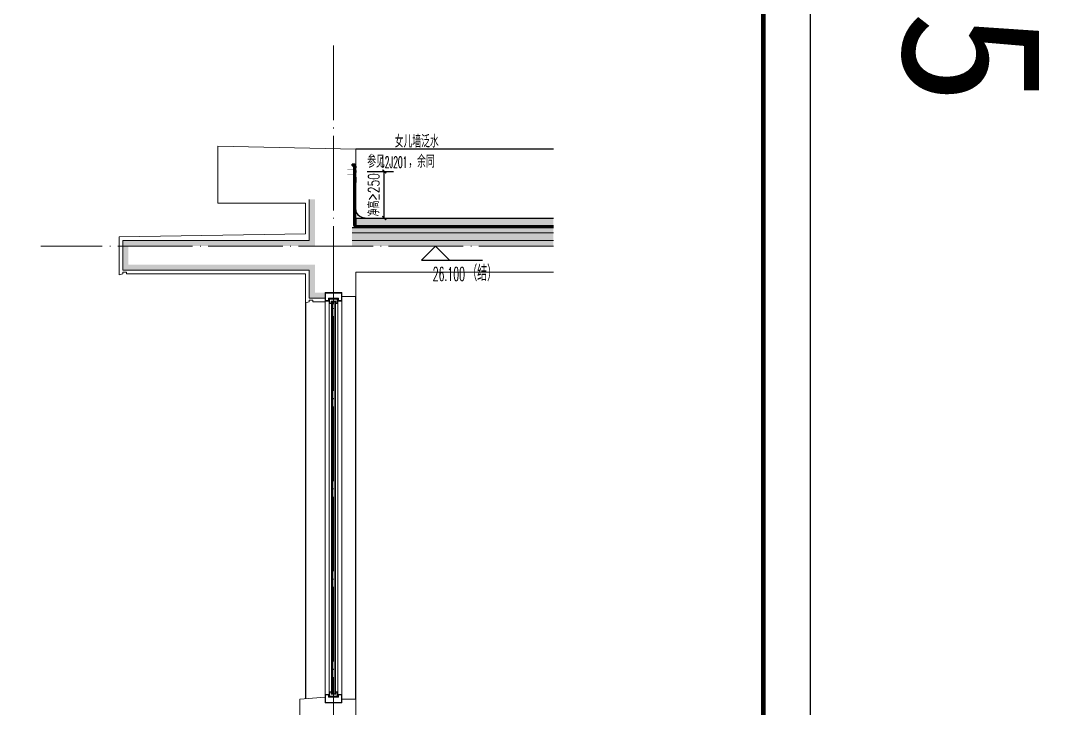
# Model space of a CAD drawing. Extents: x -518115 to 389031, y -231062 to 1628073.
# Drawn here: x 279046 to 284591, y -204242 to -200553 of the extents above; entities that cross this region are included whole.
import ezdxf
from ezdxf.xclip import XClip

# ---------------------------------------------------------------- set-up
doc = ezdxf.new("R2010")
doc.units = 0
doc.header["$LTSCALE"] = 1000
doc.header["$MEASUREMENT"] = 0
doc.header["$XCLIPFRAME"] = 0
doc.linetypes.add('DASH', pattern=[0.35, 0.25, -0.1])
doc.linetypes.add('DOTE', pattern=[2.42, 2, -0.2, 0.02, -0.2])
for name, color, linetype in [('3-屋面构造层', 157, 'Continuous'), ('DIM_ELEV', 3, 'Continuous'), ('DIM_IDEN', 67, 'Continuous'), ('PUB_TEXT', 4, 'Continuous'), ('SURFACE', 6, 'Continuous'), ('图框', 140, 'Continuous'), ('看线', 251, 'Continuous'), ('立面-看线', 251, 'Continuous')]:
    doc.layers.add(name, color=color, linetype=linetype)
for name, color, linetype, lineweight in [('DOTE', 19, 'DOTE', 9), ('PUB_HATCH', 8, 'Continuous', 9), ('S_WINDOW', 144, 'Continuous', 15), ('内粉刷', 37, 'Continuous', 9), ('细细', 250, 'Continuous', 0)]:
    doc.layers.add(name, color=color, linetype=linetype, lineweight=lineweight)
doc.layers.add('yichutu', color=7, linetype='Continuous', true_color=0xffffff, plot=False)
doc.styles.add('_TCH_DIM', font='SIMPLEX.shx', dxfattribs={"width": 0.7, "bigfont": 'GBCBIG.shx'})
doc.styles.add('_TCH_DIM_T3', font='SIMPLEX.shx', dxfattribs={"width": 0.494118, "bigfont": 'GBCBIG.shx'})
doc.styles.add('_TCH_LABEL', font='')
doc.styles.get('_TCH_LABEL').set_extended_font_data('SimHei')
doc.dimstyles.new('_TCH_ARCH&&20', dxfattribs={"dimtxt": 59.5, "dimasz": 20, "dimexe": 50, "dimexo": 60, "dimgap": 25.25, "dimtad": 1, "dimdec": 0, "dimzin": 0, "dimdsep": 46, "dimtxsty": '_TCH_DIM_T3', "dimblk": 'ARCHTICK', "dimcen": 0.09, "dimclrt": 7, "dimazin": 2, "dimtfac": 1, "dimtdec": 0, "dimtix": 1, "dimtmove": 2, "dimatfit": 3, "dimfxl": 1, "dimtolj": 1, "dimtzin": 0, "dimarcsym": 0})
pattern_1 = [(315, (-841912.2352, 4056.7628), (-1.767766953, -1.767766953), []), (315, (-841911.0567, 4056.7628), (-1.767766953, -1.767766953), [])]
pattern_2 = [(315, (-841912.2352, 1818.5246), (-1.767766953, -1.767766953), []), (315, (-841911.0567, 1818.5246), (-1.767766953, -1.767766953), [])]

# ---------------------------------------------------------------- blocks, each defined once
blk = doc.blocks.new('_ArchTick')
at = {"color": 0, "linetype": 'ByBlock', "const_width": 0.4}
blk.add_lwpolyline([(-0.5, -0.5), (0.5, 0.5)], dxfattribs=at)
blk = doc.blocks.new('*D347')
at = {"layer": 'Defpoints', "color": 0, "transparency": 16777216}
for p in [(280844, -201362.3), (280996.5, -201362.3), (280844, -201612.3)]:
    blk.add_point(p, dxfattribs=at)
at = {"layer": 'DIM_IDEN', "color": 0, "lineweight": -2, "transparency": 16777216}
for p, q in [((280904, -201362.3), (281046.5, -201362.3)), ((280996.5, -201612.3), (280996.5, -201362.3)), ((280904, -201612.3), (281046.5, -201612.3))]:
    blk.add_line(p, q, dxfattribs=at)
at = {"layer": 'DIM_IDEN', "color": 0, "lineweight": -2, "transparency": 16777216, "xscale": 20, "yscale": 20, "zscale": 20}
for p, rotation in [((280996.5, -201362.3), 90), ((280996.5, -201612.3), 270)]:
    blk.add_blockref('_ArchTick', p, dxfattribs=dict(at, rotation=rotation))
at = {"layer": 'DIM_IDEN', "color": 7, "transparency": 16777216, "insert": (280939.9, -201487.3), "char_height": 59.5, "attachment_point": 5, "rotation": 90, "style": '_TCH_DIM_T3'}
blk.add_mtext('\\A1;{\\W0.70588;净高≥250}', dxfattribs=at)
blk = doc.blocks.new('A$C40486AD2')
at = {"layer": 'PUB_TEXT', "style": '_TCH_DIM'}
for s, height, width, p in [('女儿墙泛水', 67.52, 0.7, (254.8, 115.3)), ('参见', 67.52, 0.7, (107.7, 7.5)), ('12J201', 59.5, 0.494118, (176.6, 7.5)), ('，余同', 67.52, 0.7, (327.8, 7.5))]:
    blk.add_text(s, height=height, dxfattribs=dict(at, width=width)).set_placement(p)
blk = doc.blocks.new('FGHFG4334GDFGDFFGGGGGGDFG4G')
at = {"layer": 'SURFACE', "const_width": 2.25}
for points in [[(46.5, 0), (0, 0)], [(46.5, -27.6), (0, -27.6)]]:
    blk.add_lwpolyline(points, dxfattribs=at)
at = {"layer": 'SURFACE', "const_width": 1.5}
blk.add_lwpolyline([(46.5, 17.2, -1), (46.5, 5.2), (46.5, -6.8, -1), (46.5, -18.8), (46.5, -36.8), (52.5, -48), (52.5, -72.8)], format="xyb", dxfattribs=at)
blk = doc.blocks.new('FGDGDGD')
at = {"layer": '3-屋面构造层'}
h = blk.add_hatch(dxfattribs=at)
h.set_pattern_fill('隔热材料01', color=256, scale=7.692308, style=0)
h.set_pattern_definition([(270, (9.5186, 433.228), (3.846153863, -7e-16), [0.385980771, -3.460173092]), (270, (6.637, 433.228), (3.846153863, -7e-16), [0.385980771, -3.460173092]), (90, (8.5996, 430.618), (-3.846153863, 2e-16), [0.385980771, -3.460173092]), (90, (7.556, 430.618), (-3.846153863, 2e-16), [0.385980771, -3.460173092]), (180, (10.002, 430), (-5e-16, -3.846153863), [3.848019248, 0.001865385]), (135, (8.9282, 430.193), (2e-16, 3.846144175), [0.328307694, -5.110980792]), (116.56505, (12.5422, 430.4251), (8.6793e-06, 3.8461487416), [0.215769232, -8.384500037]), (116.56505, (8.696, 430.4251), (8.6793e-06, 3.8461487416), [0.215769232, -8.384500037]), (153.43495, (13.1603, 430), (-8.679e-06, 3.846148742), [0.431538463, -8.168730805]), (153.43495, (9.3142, 430), (-8.679e-06, 3.846148742), [0.431538463, -8.168730805]), (63.43495, (12.4457, 431.0041), (-8.6793e-06, 3.8461487416), [2.054923086, -6.545346183]), (63.43495, (8.5996, 431.0041), (-8.6793e-06, 3.8461487416), [2.054923086, -6.545346183]), (116.56505, (13.3647, 433.228), (8.6793e-06, 3.8461487416), [0.215769232, -8.384500037]), (116.56505, (9.5186, 433.228), (8.6793e-06, 3.8461487416), [0.215769232, -8.384500037]), (135, (9.422, 433.421), (2e-16, 3.846144175), [0.328307694, -5.110980792]), (153.43495, (13.036, 433.6532), (-8.679e-06, 3.846148742), [0.431538463, -8.168730805]), (153.43495, (9.19, 433.6532), (-8.679e-06, 3.846148742), [0.431538463, -8.168730805]), (45, (6.7336, 433.421), (2e-16, 3.846144175), [0.328307694, -5.110980792]), (63.43495, (10.4833, 433.228), (-8.6793e-06, 3.8461487416), [0.215769232, -8.384500037]), (63.43495, (6.6371, 433.228), (-8.6793e-06, 3.8461487416), [0.215769232, -8.384500037]), (26.56505, (10.812, 433.6532), (8.679e-06, 3.846148742), [0.431538463, -8.168730805]), (26.56505, (6.9658, 433.6532), (8.679e-06, 3.846148742), [0.431538463, -8.168730805]), (116.56505, (11.4023, 431.0041), (8.6793e-06, 3.8461487416), [2.054923086, -6.545346183]), (116.56505, (7.5561, 431.0041), (8.6793e-06, 3.8461487416), [2.054923086, -6.545346183]), (45, (7.2275, 430.193), (2e-16, 3.846144175), [0.328307694, -5.110980792]), (63.43495, (11.3058, 430.4251), (-8.6793e-06, 3.8461487416), [0.215769232, -8.384500037]), (63.43495, (7.4596, 430.4251), (-8.6793e-06, 3.8461487416), [0.215769232, -8.384500037]), (26.56505, (10.6877, 430), (8.679e-06, 3.846148742), [0.431538463, -8.168730805]), (26.56505, (6.8415, 430), (8.679e-06, 3.846148742), [0.431538463, -8.168730805])])
edge = h.paths.add_edge_path()
edge.add_arc((682180.8, 585366.2), 9.23, 450, 540, ccw=False)
edge.add_line((682180.8, 585375.4), (682191.6, 585375.4))
edge.add_line((682191.6, 585375.4), (682191.6, 585366.2))
edge.add_line((682191.6, 585366.2), (682171.6, 585366.2))
h = blk.add_hatch(dxfattribs=at)
h.set_pattern_fill('混凝土', color=256, scale=5, angle=-1.1458, style=0)
h.set_pattern_definition([(48.854237, (-82751.966, -43707.863), (35.7930991, -3.8540962), [3.75, -41.25]), (353.854237, (-82751.966, -43707.863), (-6.1841378, 37.7408106), [3, -33]), (99.305637, (-82748.983, -43708.185), (29.6089874, 33.886691), [3.1870095, -35.0571056]), (45.038437, (-82751.766, -43697.865), (53.1858973, -9.3413237), [5.625, -61.875]), (95.489837, (-82747.334, -43698.644), (47.6977146, 47.7616795), [4.7805144, -52.58565]), (350.038437, (-82751.766, -43697.865), (47.6976773, 47.7617167), [4.5, -49.5]), (19.854237, (-82746.817, -43700.465), (29.4368469, -20.7237073), [3.75, -41.25]), (324.854237, (-82746.817, -43700.465), (12.8883392, 36.0069862), [3, -33]), (70.305637, (-82744.364, -43702.192), (42.3251977, 15.2832459), [3.1870095, -35.0571056]), (36.3542372, (-82751.966, -43707.863), (0.9406985, 16.62920733), [0, -32.6, 0, -33.5, 0, -33.125]), (6.3542372, (-82751.966, -43707.863), (13.54517982, 19.45362572), [0, -19.1, 0, -31.85, 0, -12.625]), (326.3542372, (-82763.114, -43707.64), (26.66323482, -1.66123381), [0, -12.5, 0, -39, 0, -51.75]), (316.3542372, (-82768.113, -43707.54), (29.2535633, 4.4211788), [0, -16.25, 0, -25.9, 0, -36.75])])
h.paths.add_polyline_path([(674875.1, 585046.2), (674875.1, 585086.2), (682171.6, 585086.2), (682171.6, 585046.2)])
h = blk.add_hatch(dxfattribs=at)
h.set_pattern_fill('隔热材料03', color=256, scale=12.5, style=0)
h.set_pattern_definition([(113.578, (-500407.8114, 374696.8656), (-0.0086926214, 6.2699620763), [1.075, -0.5693125, 2.8375, -0.5693125, 1.075, -0.6825]), (66.42, (-500406.1744, 374696.8656), (2.727787851, 6.0425e-05), [1.075, -0.5693125, 2.840375, -0.5693125, 1.075, -0.6825]), (180, (-500406.1744, 374696.8656), (0, 6.25), [1.636625, -1.0910625]), (180, (-500407.538, 374702.4906), (0, 6.25), [1.636625, -1.0910625]), (90, (-500405.7427, 374697.8548), (2.72775, 2e-16), [0.52175, -5.72825]), (90, (-500407.1066, 374700.9798), (2.72775, 2e-16), [0.52175, -5.72825]), (90, (-500408.2427, 374697.8548), (2.72775, 2e-16), [0.52175, -5.72825]), (90, (-500409.6066, 374700.9798), (2.72775, 2e-16), [0.52175, -5.72825])])
edge = h.paths.add_edge_path()
edge.add_line((682177.8, 585086.2), (682177.8, 585050.2))
edge.add_arc((682171.6, 585050.2), 6.25, 270, 360, ccw=False)
edge.add_line((682171.6, 585044), (682171.6, 585086.2))
edge.add_line((682171.6, 585086.2), (682177.8, 585086.2))
h = blk.add_hatch(dxfattribs=at)
h.set_pattern_fill('焦渣矿渣', color=256, scale=4, angle=-1.1458, style=0)
h.set_pattern_definition([(358.8542372, (-82751.966, -43697.863), (8.27546507, 13.69326162), [1.6, -14.4]), (298.8542372, (-82751.966, -43697.863), (15.99644496, -0.32013217), [1.6, -14.4]), (238.8542372, (-82750.366, -43697.895), (7.72097989, -14.0133938), [1.6, -14.4]), (268.8542372, (-82745.567, -43697.991), (15.83683295, -8.3183365), [2.4, -11.456]), (268.8542372, (-82743.967, -43698.023), (15.83683295, -8.3183365), [2.4, -11.456]), (268.8542372, (-82742.368, -43698.055), (15.83683295, -8.3183365), [2.4, -11.456])])
h.paths.add_polyline_path([(674875.1, 585006.2), (674875.1, 585036.2), (682191.6, 585036.2), (682191.6, 585006.2)])
h = blk.add_hatch(dxfattribs=at)
h.set_pattern_fill('加气混凝土', color=256, scale=5, style=0)
h.set_pattern_definition([(0, (-82734.266, -43726.163), (30, 60), [0, -60]), (0, (-82769.366, -43734.263), (30, 60), [0, -60]), (0, (-82749.866, -43734.863), (30, 60), [0, -60]), (0, (-82728.566, -43717.163), (30, 60), [0, -60]), (0, (-82753.466, -43737.863), (30, 60), [0, -60]), (0, (-82722.566, -43679.363), (30, 60), [0, -60]), (0, (-82740.866, -43684.163), (30, 60), [0, -60]), (0, (-82731.266, -43691.663), (30, 60), [0, -60]), (0, (-82780.166, -43692.863), (30, 60), [0, -60]), (0, (-82750.766, -43695.563), (30, 60), [0, -60]), (0, (-82762.166, -43710.863), (30, 60), [0, -60]), (0, (-82761.566, -43733.363), (30, 60), [0, -60]), (0, (-82739.066, -43735.763), (30, 60), [0, -60]), (0, (-82722.566, -43709.363), (30, 60), [0, -60]), (0, (-82778.666, -43718.663), (30, 60), [0, -60]), (0, (-82773.566, -43708.463), (30, 60), [0, -60]), (0, (-82750.166, -43712.663), (30, 60), [0, -60]), (0, (-82758.566, -43721.363), (30, 60), [0, -60]), (0, (-82763.366, -43701.563), (30, 60), [0, -60]), (0, (-82755.866, -43679.063), (30, 60), [0, -60]), (0, (-82776.266, -43731.263), (30, 60), [0, -60]), (0, (-82743.266, -43691.363), (30, 60), [0, -60]), (0, (-82771.166, -43690.463), (30, 60), [0, -60]), (0, (-82775.966, -43682.663), (30, 60), [0, -60]), (130.601294, (-82726.2516, -43698.149), (-149.999998343, 180.000000787), [2.6341554, -1103.7111]), (18.4349488, (-82730.537, -43697.006), (149.99999945, 59.99999956), [2.710524, -376.76279]), (90, (-82730.537, -43699.578), (30, 60), [2.5714284, -117.428565]), (161.565051, (-82727.966, -43700.435), (-150.000000755, 59.99999553), [2.710524, -376.76279]), (53.1301023, (-82727.966, -43700.435), (30.00000006, 59.99999997), [2.857143, -297.14285]), (135, (-82725.68, -43731.006), (-30.00000363, 59.99999594), [2.424366, -167.28126]), (45, (-82729.109, -43731.006), (29.9999998, 59.99999976), [2.424366, -167.28126]), (135, (-82727.394, -43732.72), (-30.00000363, 59.99999594), [2.424366, -167.28126]), (45, (-82727.394, -43732.72), (29.9999998, 59.99999976), [2.424366, -167.28126]), (116.565051, (-82754.537, -43690.72), (-5.2e-06, 119.9999967), [3.1943826, -63.88765]), (180, (-82755.966, -43687.863), (-30, 60), [3.4285716, -56.571425]), (63.434949, (-82760.823, -43690.72), (3e-07, 119.9999994), [3.1943826, -63.88765]), (116.565051, (-82759.394, -43693.58), (-5.2e-06, 119.9999967), [3.1943826, -63.88765]), (0, (-82759.394, -43693.58), (30, 60), [3.4285716, -56.571425]), (63.434949, (-82755.966, -43693.58), (3e-07, 119.9999994), [3.1943826, -63.88765]), (107.102728, (-82731.9658, -43711.0063), (-89.999996559, 300.000000484), [3.8861346, -1628.29025]), (143.972626, (-82733.1087, -43707.292), (-569.999992774, 419.999999525), [3.8861346, -812.202]), (180, (-82736.25, -43705.006), (-30, 60), [3.7142856, -56.28571]), (36.0273733, (-82743.1087, -43707.292), (569.999995788, 419.999995472), [3.8861346, -812.202]), (71.5650511, (-82744.252, -43710.721), (90.00000046, 299.99999948), [3.6140316, -375.85928]), (107.102728, (-82743.1087, -43714.4348), (-89.999996559, 300.000000484), [3.8861346, -1628.29025]), (143.972626, (-82739.966, -43716.7206), (-569.999992774, 419.999999525), [3.8861346, -812.202]), (0, (-82739.966, -43716.72), (30, 60), [3.7142856, -56.28571]), (36.0273733, (-82736.2516, -43716.7206), (569.999995788, 419.999995472), [3.8861346, -812.202]), (71.5650511, (-82733.109, -43714.435), (90.00000046, 299.99999948), [3.6140316, -375.85928]), (150.255118, (-82731.3944, -43683.006), (-90.000000213, 59.999999257), [2.303502, -481.43196]), (90, (-82733.394, -43684.15), (30, 60), [2.2857144, -117.714275]), (29.7448813, (-82733.3944, -43684.149), (90.000000053, 59.99999972), [2.303502, -481.43196]), (116.565051, (-82745.394, -43725.58), (-5.2e-06, 119.9999967), [3.1943826, -63.88765]), (168.690067, (-82746.823, -43722.7206), (-270.0000002, 59.999998494), [2.9137254, -608.96855]), (41.1859251, (-82751.9658, -43724.149), (749.999995456, 659.999994229), [3.0371844, -1272.5802]), (90, (-82751.966, -43727.006), (30, 60), [2.857143, -117.14285]), (138.814074, (-82749.68, -43729.0063), (-749.999986669, 660.000004204), [3.0371844, -1272.5802]), (16.6992442, (-82749.68, -43729.0063), (989.999992552, 299.999996858), [2.982945, -1249.85375]), (60.9453959, (-82746.823, -43728.149), (29.99999992, 59.999999469), [2.9416086, -1232.53395]), (109.983106, (-82770.5373, -43700.4348), (-150.000000565, 419.9999988885), [3.3442002, -1401.21975]), (155.556045, (-82771.68, -43697.292), (-390.0000014866, 179.99999626), [3.4522986, -1446.51315]), (24.4439547, (-82777.9658, -43697.292), (390.0000001945, 179.999999134), [3.4522986, -1446.51315]), (70.0168934, (-82779.1087, -43700.4348), (150.000000452, 419.999998958), [3.3442002, -1401.21975]), (109.983106, (-82777.9658, -43703.5777), (-150.000000565, 419.9999988885), [3.3442002, -1401.21975]), (160.016893, (-82774.823, -43704.7206), (-150.000000088, 59.999997267), [3.3442002, -698.93775]), (19.9831065, (-82774.823, -43704.7206), (149.999999176, 59.999999905), [3.3442002, -698.93775]), (70.0168934, (-82771.68, -43703.5777), (150.000000452, 419.999998958), [3.3442002, -1401.21975]), (122.005383, (-82748.2516, -43705.8634), (-30.000004026, 59.999996937), [2.6954232, -563.3434]), (18.4349488, (-82752.252, -43704.435), (149.99999945, 59.99999956), [2.710524, -376.76279]), (90, (-82752.252, -43707.006), (30, 60), [2.5714284, -117.428565]), (161.565051, (-82749.68, -43707.863), (-150.000000755, 59.99999553), [2.710524, -376.76279]), (54.4623222, (-82749.68, -43707.8634), (209.999999696, 299.99999955), [2.457807, -1029.82115]), (116.565051, (-82765.68, -43720.435), (-5.2e-06, 119.9999967), [3.1943826, -63.88765]), (180, (-82767.11, -43717.58), (-30, 60), [3.142857, -56.85714]), (59.0362434, (-82771.966, -43720.435), (30.000000098, 59.99999971), [3.3319728, -696.3822]), (120.963756, (-82770.2516, -43723.292), (-30.0000041, 59.999997245), [3.3319728, -696.3822]), (0, (-82770.25, -43723.29), (30, 60), [3.142857, -56.85714]), (63.434949, (-82767.11, -43723.29), (3e-07, 119.9999994), [3.1943826, -63.88765])])
h.paths.add_polyline_path([(682191.6, 584936.2), (674875.1, 584936.2), (674875.1, 584966.2), (682191.6, 584966.2)])
at = {"layer": '立面-看线'}
h = blk.add_hatch(dxfattribs=at)
h.set_pattern_fill('HONEY', color=256, scale=7)
h.set_pattern_definition([(0, (-799653.24, -415240.13), (16.66875, 9.623705), [11.1125, -22.225]), (120, (-799653.24, -415240.13), (-16.66874801, 9.62370845), [11.1125, -22.225]), (60, (-799653.24, -415240.13), (1.99e-06, 19.24741345), [-22.225, 11.1125])])
h.paths.add_polyline_path([(682191.6, 584966.2), (674875.1, 584966.2), (674875.1, 585006.2), (682191.6, 585006.2)])
at = {"layer": '3-屋面构造层'}
for p, q in [((682177.8, 585086.2), (674875.1, 585086.2)), ((682171.6, 585086.2), (682171.6, 585044)), ((682171.6, 585046.2), (674875.1, 585046.2)), ((682191.6, 585036.2), (674875.1, 585036.2))]:
    blk.add_line(p, q, dxfattribs=at)
at = {"layer": '3-屋面构造层', "color": 251, "linetype": 'DASH', "ltscale": 0.05, "true_color": 0x636466, "const_width": 2.5}
for points in [[(682056.6, 585042.7), (682171.6, 585042.7, 0.414214), (682179.1, 585050.2), (682179.1, 585366.2)], [(682056.6, 585039), (682171.6, 585039, 0.414214), (682182.8, 585050.2), (682182.8, 585366.2)]]:
    blk.add_lwpolyline(points, format="xyb", dxfattribs=at)
at = {"layer": '3-屋面构造层', "color": 251, "true_color": 0x636466}
for points in [[(682056.6, 585041.5), (682171.6, 585041.5, 0.414214), (682180.3, 585050.2), (682180.3, 585366.2)], [(682056.6, 585044), (682171.6, 585044, 0.414214), (682177.8, 585050.2), (682177.8, 585366.2)], [(682056.6, 585040.2), (682171.6, 585040.2, 0.414214), (682181.6, 585050.2), (682181.6, 585366.2), (682184.1, 585366.2), (682184.1, 585050.2, -0.414214), (682171.6, 585037.7), (682056.6, 585037.7)]]:
    blk.add_lwpolyline(points, format="xyb", dxfattribs=at)
at = {"layer": '3-屋面构造层', "ltscale": 0.8}
blk.add_lwpolyline([(682171.6, 585366.2, -0.414214), (682180.8, 585375.4), (682191.6, 585375.4), (682191.6, 585366.2), (682171.6, 585366.2)], format="xyb", dxfattribs=at)
at = {"layer": '3-屋面构造层', "color": 251, "linetype": 'DASH', "ltscale": 0.05, "true_color": 0x636466, "const_width": 2.5}
for points in [[(682042.7, 585039), (674875.1, 585039)], [(682056.6, 585042.7), (682042.7, 585039)]]:
    blk.add_lwpolyline(points, dxfattribs=at)
at = {"layer": '3-屋面构造层', "color": 251, "true_color": 0x636466}
for points in [[(682042.7, 585040.2), (674875.1, 585040.2)], [(674875.1, 585037.7), (682042.7, 585037.7)], [(682056, 585043.8), (682042.1, 585040.1)], [(682043.2, 585037.9), (682057.1, 585041.6)]]:
    blk.add_lwpolyline(points, dxfattribs=at)
at = {"layer": '3-屋面构造层'}
blk.add_arc((682121.6, 585136.2), 50, 270, 360, dxfattribs=at)
at = {"layer": 'PUB_HATCH', "color": 215, "true_color": 0xa953a0}
for p, q in [((682191.6, 585006.2), (674875.1, 585006.2)), ((682191.6, 584966.2), (674875.1, 584966.2))]:
    blk.add_line(p, q, dxfattribs=at)
at = {"layer": '3-屋面构造层', "color": 1, "xscale": -1}
blk.add_blockref('FGHFG4334GDFGDFFGGGGGGDFG4G', (682218.1, 585349), dxfattribs=at)
blk = doc.blocks.new('GFDDDDRG')
at = {"layer": '图框'}
blk.add_lwpolyline([(923310, -107437), (923310, -159999), (893610, -159999), (893610, -107437)], close=True, dxfattribs=at)
blk.add_lwpolyline([(923310, -107437), (923310, -159999), (893610, -159999), (893610, -107437)], close=True, dxfattribs=at)
at = {"layer": '图框', "const_width": 50}
blk.add_lwpolyline([(894110, -159499), (922810, -159499), (922810, -108687), (894110, -108687)], close=True, dxfattribs=at)
blk = doc.blocks.new('yct-1051-594-26275-14850-25-1002.0')
at = {"layer": 'yichutu', "color": 7, "true_color": 0xffffff}
blk.add_lwpolyline([(0, 0), (0, 14850), (26275, 14850), (26275, 0)], close=True, dxfattribs=at)
at = {"layer": 'yichutu', "color": 7, "true_color": 0xffffff, "style": '_TCH_LABEL'}
blk.add_text('A1+1/4 1:25', height=750, dxfattribs=at).set_placement((0, 15350))

msp = doc.modelspace()

# ---------------------------------------------------------------- hatches: boundary and pattern name
at = {"layer": '立面-看线'}
h = msp.add_hatch(dxfattribs=at)
h.set_pattern_fill('HONEY', color=256, scale=7)
h.set_pattern_definition([(0, (-531279.296, -589434.242), (16.66875, 9.623705), [11.1125, -22.225]), (120, (-531279.296, -589434.242), (-16.66874801, 9.62370845), [11.1125, -22.225]), (60, (-531279.296, -589434.242), (1.99e-06, 19.24741345), [-22.225, 11.1125])])
h.paths.add_polyline_path([(280624, -201512.3), (280594, -201512.3), (280594, -201732.3), (279594, -201732.3), (279594, -201892.3), (280594, -201890.7), (280594, -202042.3), (280679, -202042.3), (280679, -202012.3), (280624, -202012.3), (280624, -201862.3), (279624, -201862.3), (279624, -201762.3), (280624, -201762.3)])
at = {"layer": '细细'}
h = msp.add_hatch(dxfattribs=at)
h.set_pattern_fill('金属', color=256, style=0)
h.set_pattern_definition(pattern_1)
h.paths.add_polyline_path([(280769, -202057.3), (280749, -202057.3), (280749, -202043.8), (280699, -202043.8), (280699, -202057.3), (280679, -202057.3), (280679, -202012.3), (280769, -202012.3)])
h.paths.add_polyline_path([(280751, -202041.8), (280751, -202055.3), (280767, -202055.3), (280767, -202014.3), (280681, -202014.3), (280681, -202055.3), (280697, -202055.3), (280697, -202041.8)], flags=16)
h = msp.add_hatch(dxfattribs=at)
h.set_pattern_fill('金属', color=256, style=0)
h.set_pattern_definition(pattern_1)
h.paths.add_polyline_path([(280701.5, -202045.8), (280701.5, -202070.8), (280713.5, -202070.8), (280713.5, -202060.8), (280734.5, -202060.8), (280734.5, -202070.8), (280746.5, -202070.8), (280746.5, -202045.8)])
h.paths.add_polyline_path([(280744.5, -202047.8), (280744.5, -202068.8), (280736.5, -202068.8), (280736.5, -202058.8), (280711.5, -202058.8), (280711.5, -202068.8), (280703.5, -202068.8), (280703.5, -202047.8)], flags=16)
h = msp.add_hatch(color=256, dxfattribs=at)
edge = h.paths.add_edge_path()
edge.add_line((280728.5, -202060.8), (280728.5, -202072.8))
edge.add_arc((280724, -202081.1), 9.44, 61.5175, 118.4825)
edge.add_line((280719.5, -202072.8), (280719.5, -202060.8))
edge.add_arc((280724, -202052.5), 9.44, 241.5175, 298.4825)
h = msp.add_hatch(dxfattribs=at)
h.set_pattern_fill('金属', color=256, style=0)
h.set_pattern_definition(pattern_2)
h.paths.add_polyline_path([(280701.5, -204178.8), (280701.5, -204153.8), (280713.5, -204153.8), (280713.5, -204163.8), (280734.5, -204163.8), (280734.5, -204153.8), (280746.5, -204153.8), (280746.5, -204178.8)])
h.paths.add_polyline_path([(280744.5, -204176.8), (280744.5, -204155.8), (280736.5, -204155.8), (280736.5, -204165.8), (280711.5, -204165.8), (280711.5, -204155.8), (280703.5, -204155.8), (280703.5, -204176.8)], flags=16)
h = msp.add_hatch(color=256, dxfattribs=at)
edge = h.paths.add_edge_path()
edge.add_line((280728.5, -204163.8), (280728.5, -204151.8))
edge.add_arc((280724, -204143.5), 9.44, 241.5175, 298.4825, ccw=False)
edge.add_line((280719.5, -204151.8), (280719.5, -204163.8))
edge.add_arc((280724, -204172.1), 9.44, 61.5175, 118.4825, ccw=False)
h = msp.add_hatch(dxfattribs=at)
h.set_pattern_fill('金属', color=256, style=0)
h.set_pattern_definition(pattern_2)
h.paths.add_polyline_path([(280769, -204167.3), (280749, -204167.3), (280749, -204180.8), (280699, -204180.8), (280699, -204167.3), (280679, -204167.3), (280679, -204212.3), (280769, -204212.3)])
h.paths.add_polyline_path([(280751, -204182.8), (280751, -204169.3), (280767, -204169.3), (280767, -204210.3), (280681, -204210.3), (280681, -204169.3), (280697, -204169.3), (280697, -204182.8)], flags=16)

# ---------------------------------------------------------------- linework, layer by layer
at = {"color": 251, "true_color": 0x636466}
msp.add_line((281904, -201242.2), (280844, -201242.3), dxfattribs=at)
at = {"layer": 'DIM_ELEV', "color": 3}
for p, q in [((281270.7, -201762.3), (281195.7, -201837.3)), ((281270.7, -201762.3), (281345.7, -201837.3)), ((281195.7, -201837.3), (281523.7, -201837.3))]:
    msp.add_line(p, q, dxfattribs=at)
at = {"layer": 'DOTE', "linetype": 'DOTE', "ltscale": 0.2}
for p, q in [((280724, -205443.1), (280724, -200662.3)), ((281904, -201762.3), (279154.5, -201762.3))]:
    msp.add_line(p, q, dxfattribs=at)
at = {"layer": 'PUB_HATCH', "color": 215, "true_color": 0xa953a0}
msp.add_lwpolyline([(280594, -201512.3), (280594, -201732.3), (279594, -201732.3), (279594, -201892.3), (280594, -201892.3), (280594, -202042.3), (280679, -202042.3)], dxfattribs=at)
at = {"layer": 'S_WINDOW'}
for p, q in [((280679, -204167.3), (280679, -202057.3)), ((280701.5, -204153.8), (280701.5, -202070.8)), ((280746.5, -204153.8), (280746.5, -202070.8)), ((280769, -204167.3), (280769, -202057.3))]:
    msp.add_line(p, q, dxfattribs=at)
for points in [[(280679, -202012.3), (280679, -202057.3), (280699, -202057.3), (280699, -202043.8), (280749, -202043.8), (280749, -202057.3), (280769, -202057.3), (280769, -202012.3)], [(280681, -202014.3), (280681, -202055.3), (280697, -202055.3), (280697, -202041.8), (280751, -202041.8), (280751, -202055.3), (280767, -202055.3), (280767, -202014.3)], [(280701.5, -202045.8), (280701.5, -202070.8), (280713.5, -202070.8), (280713.5, -202060.8), (280734.5, -202060.8), (280734.5, -202070.8), (280746.5, -202070.8), (280746.5, -202045.8)], [(280703.5, -202047.8), (280703.5, -202068.8), (280711.5, -202068.8), (280711.5, -202058.8), (280736.5, -202058.8), (280736.5, -202068.8), (280744.5, -202068.8), (280744.5, -202047.8)], [(280701.5, -204178.8), (280701.5, -204153.8), (280713.5, -204153.8), (280713.5, -204163.8), (280734.5, -204163.8), (280734.5, -204153.8), (280746.5, -204153.8), (280746.5, -204178.8)], [(280679, -204212.3), (280679, -204167.3), (280699, -204167.3), (280699, -204180.8), (280749, -204180.8), (280749, -204167.3), (280769, -204167.3), (280769, -204212.3)], [(280681, -204210.3), (280681, -204169.3), (280697, -204169.3), (280697, -204182.8), (280751, -204182.8), (280751, -204169.3), (280767, -204169.3), (280767, -204210.3)], [(280703.5, -204176.8), (280703.5, -204155.8), (280711.5, -204155.8), (280711.5, -204165.8), (280736.5, -204165.8), (280736.5, -204155.8), (280744.5, -204155.8), (280744.5, -204176.8)]]:
    msp.add_lwpolyline(points, close=True, dxfattribs=at)
at = {"layer": '内粉刷'}
for points in [[(280844, -201612.3), (280844, -201242.3), (280104, -201227.3), (280104, -201532.3), (280574, -201532.3)], [(280574, -201532.3), (280574, -201697.3), (279574, -201712.3), (279574, -201912.3)], [(279614, -201912.3), (279614, -201902.3), (279594, -201902.3), (279594, -201912.3), (279574, -201917.3), (279574, -201912.3)], [(279614, -201912.3), (280574, -201912.3), (280574, -202062.3)], [(280768.9, -202032.3), (280843.9, -202032.3), (280843.9, -201902.3), (281904, -201902.3)], [(280614, -202062.3), (280614, -202052.3), (280594, -202052.3), (280594, -202062.3), (280574, -202067.3), (280574, -202062.3)], [(280614, -202062.3), (280679, -202062.3)], [(280604, -204512.3), (280604, -204292.3), (280544, -204292.3), (280544, -204192.3), (280679, -204182.3)], [(280769, -204192.3), (280844, -204192.3), (280844, -204362.3)]]:
    msp.add_lwpolyline(points, dxfattribs=at)
at = {"layer": '看线'}
for p, q in [((280844, -204192.3), (280844, -202032.3)), ((280574, -202067.3), (280574, -204189.1))]:
    msp.add_line(p, q, dxfattribs=at)
at = {"layer": '细细'}
for points in [[(280713.5, -202070.8), (280713.5, -204153.8)], [(280719.5, -204151.8), (280719.5, -202060.8)], [(280728.5, -204151.8), (280728.5, -202060.8)], [(280734.5, -202070.8), (280734.5, -204153.8)]]:
    msp.add_lwpolyline(points, dxfattribs=at)
for points in [[(280728.5, -202060.8), (280728.5, -202072.8, 0.253805), (280719.5, -202072.8), (280719.5, -202060.8, 0.253805)], [(280728.5, -204163.8), (280728.5, -204151.8, -0.253805), (280719.5, -204151.8), (280719.5, -204163.8, -0.253805)]]:
    msp.add_lwpolyline(points, format="xyb", close=True, dxfattribs=at)

# ---------------------------------------------------------------- block references
at = {"xscale": 0.5, "yscale": 0.5, "zscale": 0.5}
msp.add_blockref('GFDDDDRG', (-178374.4, -141678.5), dxfattribs=at)
msp.add_blockref('A$C40486AD2', (280797.5, -201349.5))
ref = msp.add_blockref('FGDGDGD', (963015.6, -786698.5), dxfattribs=dict(xscale=-1))
XClip(ref).set_block_clipping_path([(681111.5682333743, 584936.1769558351), (682291.5665918037, 585389.8130026822)])
at = {"layer": 'yichutu', "rotation": 270}
msp.add_blockref('yct-1051-594-26275-14850-25-1002.0', (268430.5, -195397), dxfattribs=at)

# ---------------------------------------------------------------- texts
at = {"layer": 'DIM_ELEV', "color": 7, "style": '_TCH_DIM'}
for s, height, width, p in [('26.100', 74.38, 0.494118, (281256.2, -201949.8)), ('（结）', 84.4, 0.7, (281441.7, -201949.8))]:
    msp.add_text(s, height=height, dxfattribs=dict(at, width=width)).set_placement(p)

# ---------------------------------------------------------------- dimensions: what is measured, and where the dimension line sits
at = {"layer": 'DIM_IDEN'}
dim = msp.add_aligned_dim(p1=(280844, -201612.3), p2=(280844, -201362.3), distance=-152.5, text='{\\W0.70588;净高≥250}', dimstyle='_TCH_ARCH&&20', dxfattribs=at)
dim.commit()
dim.dimension.update_dxf_attribs({"geometry": '*D347', "text_midpoint": (280939.9, -201487.3)})

doc.saveas('drawing.dxf')
